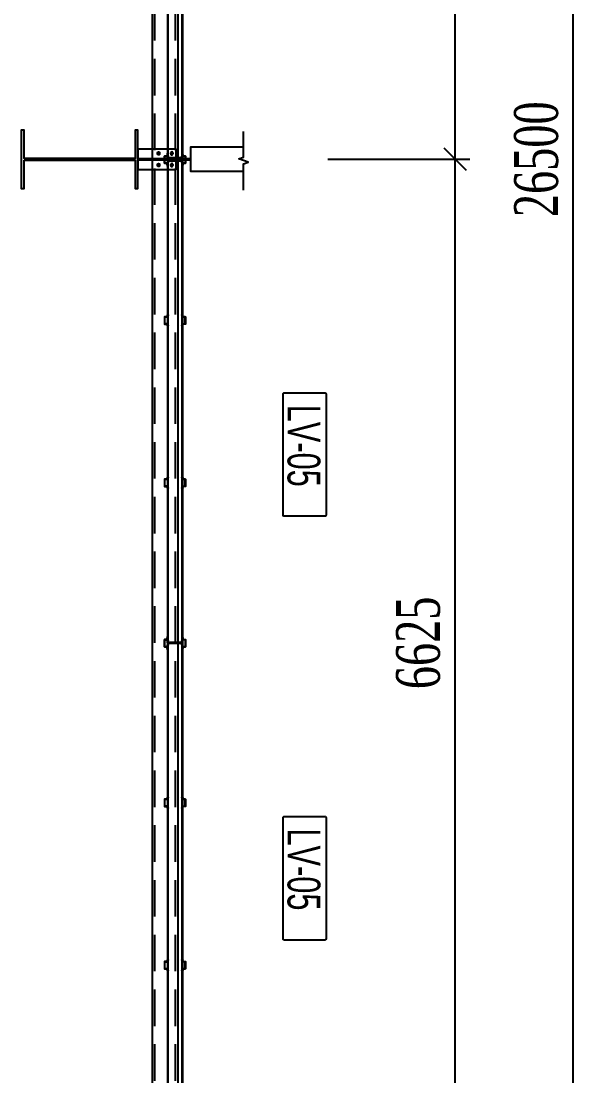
# Model space of a CAD drawing. Header units: inches. Extents: x 340055 to 349452, y -34649 to -30845.
# Drawn here: x 347417.1 to 347455.9, y -33664.8 to -33592.5 of the extents above; entities that cross this region are included whole.
import ezdxf

# ---------------------------------------------------------------- set-up
doc = ezdxf.new("R2010")
doc.units = ezdxf.units.IN
doc.header["$MEASUREMENT"] = 0
doc.linetypes.add('CENTER2', pattern=[28.575, 19.05, -3.175, 3.175, -3.175])
doc.linetypes.add('HIDDEN', pattern=[0.375, 0.25, -0.125])
for name, color, linetype in [('2', 2, 'Continuous'), ('250', 250, 'Continuous'), ('251', 251, 'Continuous'), ('3', 3, 'Continuous'), ('6', 6, 'Continuous'), ('8', 8, 'Continuous'), ('Co ban', 2, 'Continuous'), ('DIM', 8, 'Continuous'), ('flashing', 6, 'Continuous')]:
    doc.layers.add(name, color=color, linetype=linetype)
doc.styles.add('ST1', font='times.ttf', dxfattribs={"width": 0.7})
doc.styles.add('ST1H', font='vnshxh.shx', dxfattribs={"width": 0.7})
doc.dimstyles.new('100', dxfattribs={"dimtxt": 3, "dimasz": 1.5, "dimexe": 1, "dimexo": 0, "dimgap": 1, "dimtad": 1, "dimdec": 0, "dimlfac": 100, "dimzin": 0, "dimdsep": 46, "dimtxsty": 'ST1', "dimblk": 'OBLIQUE', "dimcen": 1, "dimdle": 1, "dimclrd": 8, "dimclre": 8, "dimclrt": 3, "dimadec": 0, "dimazin": 0, "dimtfac": 1, "dimtdec": 0, "dimtix": 1, "dimtmove": 1, "dimatfit": 3, "dimfxl": 0, "dimtolj": 1, "dimtzin": 0, "dimlwd": -1, "dimlwe": -1, "dimarcsym": 0})

# ---------------------------------------------------------------- blocks, each defined once
blk = doc.blocks.new('_Oblique')
at = {"color": 0, "linetype": 'ByBlock', "lineweight": -2}
blk.add_line((-0.5, -0.5), (0.5, 0.5), dxfattribs=at)
blk = doc.blocks.new('*D365')
at = {"color": 8, "linetype": 'Continuous', "transparency": 16777216}
for p, q in [((347446.823, -33669.26), (347446.823, -33601.01)), ((347438.098, -33602.01), (347447.823, -33602.01)), ((347438.832, -33668.26), (347447.823, -33668.26))]:
    blk.add_line(p, q, dxfattribs=at)
at = {"layer": 'Defpoints', "color": 0, "transparency": 16777216}
for p in [(347438.098, -33602.01), (347446.823, -33602.01), (347438.832, -33668.26)]:
    blk.add_point(p, dxfattribs=at)
at = {"color": 8, "transparency": 16777216, "xscale": 1.5, "yscale": 1.5, "zscale": 1.5}
for p, rotation in [((347446.823, -33602.01), 90), ((347446.823, -33668.26), 270)]:
    blk.add_blockref('_Oblique', p, dxfattribs=dict(at, rotation=rotation))
at = {"color": 3, "transparency": 16777216, "insert": (347444.297, -33635.135), "char_height": 3, "attachment_point": 5, "rotation": 90, "style": 'ST1', "bg_fill": 3, "box_fill_scale": 1.25, "bg_fill_color": 256, "bg_fill_true_color": 13158600, "bg_fill_transparency": 0}
blk.add_mtext('\\A1;6625', dxfattribs=at)
blk = doc.blocks.new('*D366')
at = {"color": 8, "linetype": 'Continuous', "transparency": 16777216}
for p, q in [((347446.823, -33603.01), (347446.823, -33534.76)), ((347438.098, -33535.76), (347447.823, -33535.76)), ((347438.098, -33602.01), (347447.823, -33602.01))]:
    blk.add_line(p, q, dxfattribs=at)
at = {"layer": 'Defpoints', "color": 0, "transparency": 16777216}
for p in [(347438.098, -33535.76), (347446.823, -33535.76), (347438.098, -33602.01)]:
    blk.add_point(p, dxfattribs=at)
at = {"color": 8, "transparency": 16777216, "xscale": 1.5, "yscale": 1.5, "zscale": 1.5}
for p, rotation in [((347446.823, -33535.76), 90), ((347446.823, -33602.01), 270)]:
    blk.add_blockref('_Oblique', p, dxfattribs=dict(at, rotation=rotation))
at = {"color": 3, "transparency": 16777216, "insert": (347444.297, -33568.885), "char_height": 3, "attachment_point": 5, "rotation": 90, "style": 'ST1', "bg_fill": 3, "box_fill_scale": 1.25, "bg_fill_color": 256, "bg_fill_true_color": 13158600, "bg_fill_transparency": 0}
blk.add_mtext('\\A1;6625', dxfattribs=at)
blk = doc.blocks.new('*D368')
at = {"color": 8, "linetype": 'Continuous', "transparency": 16777216}
for p, q in [((347454.91, -33735.508), (347454.91, -33468.51)), ((347438.098, -33469.51), (347455.91, -33469.51)), ((347438.832, -33734.508), (347455.91, -33734.508))]:
    blk.add_line(p, q, dxfattribs=at)
at = {"layer": 'Defpoints', "color": 0, "transparency": 16777216}
for p in [(347438.098, -33469.51), (347454.91, -33469.51), (347438.832, -33734.508)]:
    blk.add_point(p, dxfattribs=at)
at = {"color": 8, "transparency": 16777216, "xscale": 1.5, "yscale": 1.5, "zscale": 1.5}
for p, rotation in [((347454.91, -33469.51), 90), ((347454.91, -33734.508), 270)]:
    blk.add_blockref('_Oblique', p, dxfattribs=dict(at, rotation=rotation))
at = {"color": 3, "transparency": 16777216, "insert": (347452.384, -33602.009), "char_height": 3, "attachment_point": 5, "rotation": 90, "style": 'ST1', "bg_fill": 3, "box_fill_scale": 1.25, "bg_fill_color": 256, "bg_fill_true_color": 13158600, "bg_fill_transparency": 0}
blk.add_mtext('\\A1;26500', dxfattribs=at)
blk = doc.blocks.new('OVAl18-26')
at = {"layer": '250', "linetype": 'HIDDEN', "ltscale": 3}
blk.add_circle((0, 0), 1.78, dxfattribs=at)
at = {"layer": 'Co ban', "color": 71}
for p, q in [((0.8, 1.8), (-0.8, 1.8)), ((-0.8, -1.8), (0.8, -1.8))]:
    blk.add_line(p, q, dxfattribs=at)
for centre, start, end in [((-0.8, 0), 90, 270), ((0.8, 0), 270, 90)]:
    blk.add_arc(centre, 1.78, start, end, dxfattribs=at)
at = {"layer": 'DIM', "color": 5, "linetype": 'CENTER2', "ltscale": 0.2}
blk.add_line((-3.4, 0), (3.4, 0), dxfattribs=at)
at = {"layer": 'DIM', "color": 5, "linetype": 'CENTER2', "ltscale": 0.1}
blk.add_line((0, -2.7), (0, 2.7), dxfattribs=at)
blk.add_line((0, -2.7), (0, 2.7), dxfattribs=at)
blk = doc.blocks.new('RIVET')
at = {"color": 8}
for p, q in [((-3.9, 1.1), (-4.2, 0)), ((-4.2, 0), (-3.9, -1.1)), ((-3.9, -1.1), (-3.9, 1.1)), ((-3.5, -1.3), (-3.5, 1.3)), ((-1, -1.2), (-1, 1.3)), ((-1, 1.3), (-0.1, 1.3)), ((0, 1.3), (0, 2.4)), ((0, -1.3), (0, 1.3)), ((0.1, 2.5), (0.1, 2.5)), ((0.1, 2.5), (0.7, 1.4)), ((0.1, -2.5), (0.1, 2.5)), ((0.7, 1.1), (0.7, -1.1)), ((0.9, 0.7), (0.7, 0.7)), ((0.9, -0.7), (0.9, 0.7)), ((-0.1, -1.2), (-1, -1.2)), ((0, -2.4), (0, -1.3)), ((0.7, -1.4), (0.1, -2.5)), ((0.1, -2.5), (0.1, -2.5)), ((0.9, -0.7), (0.7, -0.7))]:
    blk.add_line(p, q, dxfattribs=at)
for centre, radius, start, end in [((-3.4, 0.7), 0.634, 101.56667, 142.23088), ((-2.5, -0.1), 1.78, 64.63521, 125.23685), ((-0.9, 3), 1.71, 240.47832, 268.3625), ((-0.1, 1.3), 0.0625, 270, 0), ((0.1, 2.4), 0.0625, 90, 180), ((0.1, 2.4), 0.0625, 26.56505, 90), ((0.1, 1.1), 0.625, 0, 26.56505), ((5.4, 0.6), 4.45, 179.07778, 187.95176), ((5.8, -0.6), 4.85, 172.41501, 180.55546), ((-3.4, -0.7), 0.634, 217.76912, 258.43333), ((-2.5, 0.1), 1.78, 234.76315, 295.36479), ((-0.9, -3), 1.71, 91.6375, 119.52168), ((-0.1, -1.3), 0.0625, 0, 90), ((0.1, -2.4), 0.0625, 180, 270), ((0.1, -2.4), 0.0625, 270, 333.43495), ((0.1, -1.1), 0.625, 333.43495, 0)]:
    blk.add_arc(centre, radius, start, end, dxfattribs=at)
blk = doc.blocks.new('855')
at = {"color": 71, "ltscale": 0.1}
for points in [[(369877.7, -45248.5), (369877.7, -44157.6), (369911.1, -44157.6), (369911.1, -45248.5), (369911.1, -45258.4), (369877.7, -45258.4)], [(369911.1, -45248.5), (369911.1, -44157.6), (369877.7, -44157.6), (369877.7, -45248.5), (369877.7, -45258.4), (369911.1, -45258.4)], [(369910.8, -45248.5), (369910.8, -45258.1), (369878.1, -45258.1), (369878.1, -45248.5), (369878.1, -44157.9), (369910.8, -44157.9)], [(369878.1, -45248.5), (369878.1, -45258.1), (369910.8, -45258.1), (369910.8, -45248.5), (369910.8, -44157.9), (369878.1, -44157.9)]]:
    blk.add_lwpolyline(points, close=True, dxfattribs=at)
at = {"layer": 'flashing'}
for points in [[(369898.2, -44157.2), (369877.4, -44157.2), (369877.4, -44165.6), (369877.7, -44165.6), (369877.7, -44157.6), (369898.2, -44157.6), (369911.1, -44157.6), (369911.1, -44165.6), (369911.5, -44165.6), (369911.5, -44157.2)], [(369877.4, -44530.7), (369877.4, -44537.4), (369877.7, -44537.4), (369877.7, -44530.4), (369871.1, -44530.4), (369871.1, -44517.4), (369871.1, -44514.4), (369877.7, -44514.4), (369877.7, -44507.4), (369877.4, -44507.4), (369877.4, -44514), (369870.7, -44514), (369870.7, -44517.4), (369870.7, -44530.7)], [(369911.5, -44530.7), (369911.5, -44537.4), (369911.1, -44537.4), (369911.1, -44530.4), (369917.8, -44530.4), (369917.8, -44517.4), (369917.8, -44514.4), (369911.1, -44514.4), (369911.1, -44507.4), (369911.5, -44507.4), (369911.5, -44514), (369918.1, -44514), (369918.1, -44517.4), (369918.1, -44530.7)], [(369877.4, -44901.7), (369877.4, -44908.3), (369877.7, -44908.3), (369877.7, -44901.3), (369871.1, -44901.3), (369871.1, -44888.4), (369871.1, -44885.3), (369877.7, -44885.3), (369877.7, -44878.3), (369877.4, -44878.3), (369877.4, -44885), (369870.7, -44885), (369870.7, -44888.4), (369870.7, -44901.7)], [(369911.5, -44901.7), (369911.5, -44908.3), (369911.1, -44908.3), (369911.1, -44901.3), (369917.8, -44901.3), (369917.8, -44888.4), (369917.8, -44885.3), (369911.1, -44885.3), (369911.1, -44878.3), (369911.5, -44878.3), (369911.5, -44885), (369918.1, -44885), (369918.1, -44888.4), (369918.1, -44901.7)], [(369898.2, -45258.8), (369877.4, -45258.8), (369877.4, -45250.4), (369877.7, -45250.4), (369877.7, -45258.4), (369898.2, -45258.4), (369911.1, -45258.4), (369911.1, -45250.4), (369911.5, -45250.4), (369911.5, -45258.8)]]:
    blk.add_lwpolyline(points, close=True, dxfattribs=at)
at = {"layer": 'flashing', "color": 0, "ltscale": 500}
for p, xscale, yscale, zscale in [((369877.4, -44162.3), -0.3130008010193706, 0.3130008010193706, 0.3130008012830477), ((369911.5, -44161.4), 0.3130008010193706, 0.3130008010193706, 0.3130008010193706), ((369877.4, -44510.5), -0.3255208330228925, 0.3255208333721384, 0.3255208333343695), ((369911.5, -44510.5), 0.3255208330228925, 0.3255208330228925, 0.3255208330228925), ((369877.4, -44534), -0.3255208330228925, 0.3255208333721384, 0.3255208333343695), ((369911.5, -44534), 0.3255208330228925, 0.3255208330228925, 0.3255208330228925), ((369877.4, -44881.5), -0.3255208330228925, 0.3255208333721384, 0.3255208333343695), ((369911.5, -44881.5), 0.3255208330228925, 0.3255208330228925, 0.3255208330228925), ((369877.4, -44905), -0.3255208330228925, 0.3255208333721384, 0.3255208333343695), ((369911.5, -44905), 0.3255208330228925, 0.3255208330228925, 0.3255208330228925)]:
    blk.add_blockref('RIVET', p, dxfattribs=dict(at, xscale=xscale, yscale=yscale, zscale=zscale))
at = {"layer": 'flashing', "color": 0, "ltscale": 500, "yscale": 0.3130008010193706, "rotation": 180}
for p, xscale, zscale in [((369877.4, -45253.7), 0.3130008010193706, 0.3130008010193706), ((369911.5, -45254.6), -0.3130008010193706, 0.3130008012830477)]:
    blk.add_blockref('RIVET', p, dxfattribs=dict(at, xscale=xscale, zscale=zscale))

msp = doc.modelspace()

# ---------------------------------------------------------------- hatches: boundary and pattern name
at = {"true_color": 0xfc0324}
h = msp.add_hatch(dxfattribs=at)
h.set_pattern_fill('ANSI31', color=240, scale=0.24, style=0)
h.set_pattern_definition([(45, (336553.380705, -32339.388384), (-0.021213203436, 0.021213203436), [])])
h.paths.add_polyline_path([(347425.1077, -33601.9601), (347428.6974, -33601.9601), (347428.6974, -33602.0601), (347425.1077, -33602.0601)])

# ---------------------------------------------------------------- linework, layer by layer
at = {"color": 94}
msp.add_lwpolyline([(347426.0727, -33471.4929), (347426.0727, -33732.6327), (347427.8577, -33732.6327), (347427.8577, -33471.4929)], close=True, dxfattribs=at)
at = {"color": 94, "linetype": 'HIDDEN', "ltscale": 10}
for points in [[(347426.2577, -33732.6327), (347426.2577, -33471.4929)], [(347427.6727, -33732.6327), (347427.6727, -33471.4929)]]:
    msp.add_lwpolyline(points, dxfattribs=at)
at = {"color": 240, "true_color": 0xfc0324}
msp.add_lwpolyline([(347425.1077, -33601.9601), (347428.6974, -33601.9601), (347428.6974, -33602.0601), (347425.1077, -33602.0601)], close=True, dxfattribs=at)
at = {"layer": '2'}
msp.add_lwpolyline([(347417.3077, -33602.0601), (347424.9077, -33602.0601), (347424.9077, -33604.0101), (347425.1077, -33604.0101), (347425.1077, -33600.0101), (347424.9077, -33600.0101), (347424.9077, -33601.9601), (347417.3077, -33601.9601), (347417.3077, -33600.0101), (347417.1077, -33600.0101), (347417.1077, -33604.0101), (347417.3077, -33604.0101)], close=True, dxfattribs=at)
msp.add_lwpolyline([(347432.3365, -33601.1851), (347428.6974, -33601.1851), (347428.6974, -33602.8351), (347432.3365, -33602.8351)], dxfattribs=at)
at = {"layer": '6', "color": 9}
msp.add_lwpolyline([(347425.1077, -33601.3101), (347425.1077, -33602.7101), (347427.723, -33602.7101), (347427.723, -33601.3101)], close=True, dxfattribs=at)
at = {"layer": '8', "ltscale": 1e-09}
msp.add_lwpolyline([(347427.8577, -33734.4176), (347427.8578, -33539.6065)], dxfattribs=at)
at = {"layer": 'flashing', "color": 8, "linetype": 'Continuous'}
msp.add_lwpolyline([(347432.3365, -33604.1333), (347432.3365, -33604.1333), (347432.3365, -33604.1333), (347432.3365, -33604.1333), (347432.3365, -33602.3324), (347432.6552, -33602.2164), (347432.0178, -33601.9844), (347432.3365, -33601.8684), (347432.3365, -33600.1018), (347432.3365, -33600.1018), (347432.3365, -33600.1018), (347432.3365, -33600.1018), (347432.3365, -33600.1018), (347432.3365, -33600.1018), (347432.3365, -33600.1018), (347432.3365, -33600.1018)], dxfattribs=at)
at = {"layer": 'flashing'}
for points in [[(347427.1258, -33602.2867), (347427.1258, -33602.4867), (347427.1359, -33602.4867), (347427.1359, -33602.2767), (347426.9358, -33602.2767), (347426.9358, -33601.8886), (347426.9358, -33601.7967), (347427.1359, -33601.7967), (347427.1359, -33601.5866), (347427.1258, -33601.5866), (347427.1258, -33601.7866), (347426.9258, -33601.7866), (347426.9258, -33601.8886), (347426.9258, -33602.2867)], [(347428.1678, -33602.2867), (347428.1678, -33602.4867), (347428.1577, -33602.4867), (347428.1577, -33602.2767), (347428.3578, -33602.2767), (347428.3578, -33601.8886), (347428.3578, -33601.7967), (347428.1577, -33601.7967), (347428.1577, -33601.5866), (347428.1678, -33601.5866), (347428.1678, -33601.7866), (347428.3678, -33601.7866), (347428.3678, -33601.8886), (347428.3678, -33602.2867)], [(347427.1258, -33635.4086), (347427.1258, -33635.6086), (347427.1359, -33635.6086), (347427.1359, -33635.3985), (347426.9358, -33635.3985), (347426.9358, -33635.0104), (347426.9358, -33634.9185), (347427.1359, -33634.9185), (347427.1359, -33634.7085), (347427.1258, -33634.7085), (347427.1258, -33634.9085), (347426.9258, -33634.9085), (347426.9258, -33635.0104), (347426.9258, -33635.4086)], [(347428.1678, -33635.4086), (347428.1678, -33635.6086), (347428.1577, -33635.6086), (347428.1577, -33635.3985), (347428.3578, -33635.3985), (347428.3578, -33635.0104), (347428.3578, -33634.9185), (347428.1577, -33634.9185), (347428.1577, -33634.7085), (347428.1678, -33634.7085), (347428.1678, -33634.9085), (347428.3678, -33634.9085), (347428.3678, -33635.0104), (347428.3678, -33635.4086)]]:
    msp.add_lwpolyline(points, close=True, dxfattribs=at)

# ---------------------------------------------------------------- block references
at = {"color": 8, "xscale": 0.03000000002793968, "yscale": 0.03000000002793968, "zscale": 0.03000000002793968}
for p in [(336330.814, -32244.1687), (336330.814, -32277.3728), (336330.814, -32310.4187)]:
    msp.add_blockref('855', p, dxfattribs=at)
at = {"layer": '251', "color": 9}
for p, xscale, yscale, zscale, rotation in [((347426.523, -33601.6101), -0.03888888889196096, 0.038888888884685, 0.03888888888759538, 90), ((347427.423, -33601.6101), 0.03888888889196096, 0.03888888889196096, 0.03888888889196096, 270), ((347426.523, -33602.4101), -0.03888888889196096, 0.038888888884685, 0.03888888888759538, 90), ((347427.423, -33602.4101), 0.03888888889196096, 0.03888888889196096, 0.03888888889196096, 270)]:
    msp.add_blockref('OVAl18-26', p, dxfattribs=dict(at, xscale=xscale, yscale=yscale, zscale=zscale, rotation=rotation))
at = {"layer": 'flashing', "color": 0, "ltscale": 500, "yscale": 0.009765625}
for p, xscale, zscale in [((347427.1258, -33601.6811), -0.009765625, 0.009765625000031085), ((347427.1258, -33602.3861), -0.009765625, 0.009765625000031085), ((347428.1678, -33601.6811), 0.009765625, 0.009765625), ((347428.1678, -33602.3861), 0.009765625, 0.009765625), ((347427.1258, -33634.803), -0.009765625, 0.009765625000031085), ((347428.1678, -33634.803), 0.009765625, 0.009765625), ((347427.1258, -33635.508), -0.009765625, 0.009765625000031085), ((347428.1678, -33635.508), 0.009765625, 0.009765625)]:
    msp.add_blockref('RIVET', p, dxfattribs=dict(at, xscale=xscale, zscale=zscale))

# ---------------------------------------------------------------- dimensions: what is measured, and where the dimension line sits
at = {"color": 8}
dim = msp.add_linear_dim(base=(347446.8228, -33602.0101), p1=(347438.8316, -33668.2601), p2=(347438.0981, -33602.0101), angle=90, dimstyle='100', dxfattribs=at)
dim.commit()
dim.dimension.update_dxf_attribs({"geometry": '*D365', "text_midpoint": (347444.2968, -33635.1351)})

# ---------------------------------------------------------------- next in the draw order: dimensions: what is measured, and where the dimension line sits
dim = msp.add_linear_dim(base=(347446.8228, -33535.7601), p1=(347438.0981, -33602.0101), p2=(347438.0981, -33535.7601), angle=90, dimstyle='100', dxfattribs=at)
dim.commit()
dim.dimension.update_dxf_attribs({"geometry": '*D366', "text_midpoint": (347444.2968, -33568.8851)})

# ---------------------------------------------------------------- next in the draw order: dimensions: what is measured, and where the dimension line sits
dim = msp.add_linear_dim(base=(347454.9103, -33469.5097), p1=(347438.8316, -33734.5076), p2=(347438.0981, -33469.5097), angle=90, dimstyle='100', dxfattribs=at)
dim.commit()
dim.dimension.update_dxf_attribs({"geometry": '*D368', "text_midpoint": (347452.3844, -33602.0087)})

# ---------------------------------------------------------------- next in the draw order: texts
at = {"layer": '3', "char_height": 2.25, "attachment_point": 4, "rotation": 270, "style": 'ST1H', "bg_fill": 2}
for insert in [(347436.4556, -33618.8246), (347436.4556, -33647.8463)]:
    msp.add_mtext('\\A1;lv-05', dxfattribs=dict(at, insert=insert))

# ---------------------------------------------------------------- next in the draw order: linework, layer by layer
at = {"color": 1}
for points in [[(347437.9861, -33618.0865), (347437.9861, -33626.3927, -0.4142136), (347437.9111, -33626.4677), (347435.1178, -33626.4677, -0.4142136), (347435.0428, -33626.3927), (347435.0428, -33618.0865, -0.4142136), (347435.1178, -33618.0115), (347437.9111, -33618.0115, -0.4142136)], [(347437.9861, -33647.1082), (347437.9861, -33655.4143, -0.4142136), (347437.9111, -33655.4893), (347435.1178, -33655.4893, -0.4142136), (347435.0428, -33655.4143), (347435.0428, -33647.1082, -0.4142136), (347435.1178, -33647.0332), (347437.9111, -33647.0332, -0.4142136)]]:
    msp.add_lwpolyline(points, format="xyb", close=True, dxfattribs=at)

doc.saveas('drawing.dxf')
